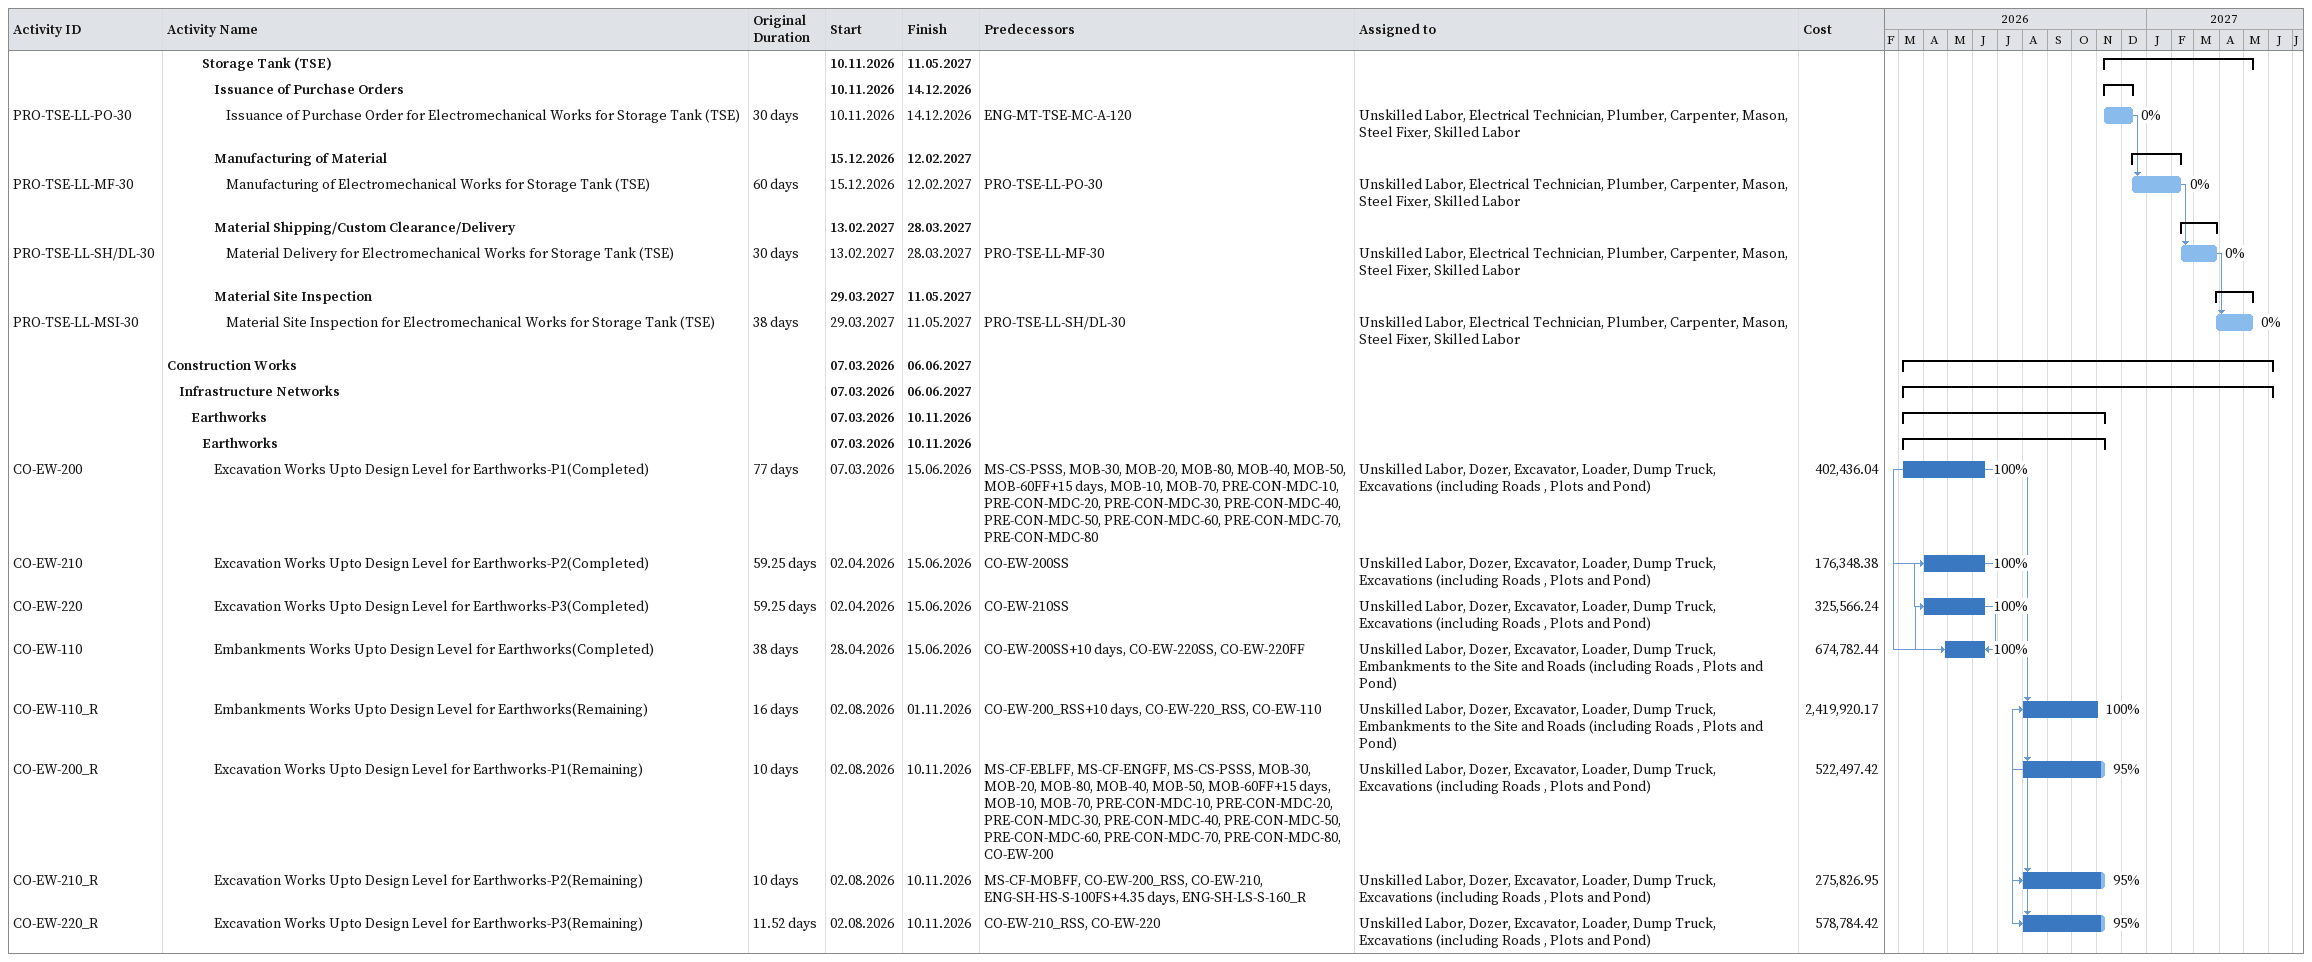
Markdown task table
| ID | Level | Task | Original duration | Start | Finish | Predecessors | Resources | % complete | Cost |
|---|---|---|---|---|---|---|---|---|---|
|  | 4 | **Storage Tank (TSE)** |  | 2026-11-10 | 2027-05-11 |  |  |  |  |
|  | 5 | **Issuance of Purchase Orders** |  | 2026-11-10 | 2026-12-14 |  |  |  |  |
| PRO-TSE-LL-PO-30 | 6 | Issuance of Purchase Order for Electromechanical Works for Storage Tank (TSE) | 30d | 2026-11-10 | 2026-12-14 | ENG-MT-TSE-MC-A-120 | Unskilled Labor, Electrical Technician, Plumber, Carpenter, Mason, Steel Fixer, Skilled Labor | 0 |  |
|  | 5 | **Manufacturing of Material** |  | 2026-12-15 | 2027-02-12 |  |  |  |  |
| PRO-TSE-LL-MF-30 | 6 | Manufacturing of Electromechanical Works for Storage Tank (TSE) | 60d | 2026-12-15 | 2027-02-12 | PRO-TSE-LL-PO-30 | Unskilled Labor, Electrical Technician, Plumber, Carpenter, Mason, Steel Fixer, Skilled Labor | 0 |  |
|  | 5 | **Material Shipping/Custom Clearance/Delivery** |  | 2027-02-13 | 2027-03-28 |  |  |  |  |
| PRO-TSE-LL-SH/DL-30 | 6 | Material Delivery for Electromechanical Works for Storage Tank (TSE) | 30d | 2027-02-13 | 2027-03-28 | PRO-TSE-LL-MF-30 | Unskilled Labor, Electrical Technician, Plumber, Carpenter, Mason, Steel Fixer, Skilled Labor | 0 |  |
|  | 5 | **Material Site Inspection** |  | 2027-03-29 | 2027-05-11 |  |  |  |  |
| PRO-TSE-LL-MSI-30 | 6 | Material Site Inspection for Electromechanical Works for Storage Tank (TSE) | 38d | 2027-03-29 | 2027-05-11 | PRO-TSE-LL-SH/DL-30 | Unskilled Labor, Electrical Technician, Plumber, Carpenter, Mason, Steel Fixer, Skilled Labor | 0 |  |
|  | 1 | **Construction Works** |  | 2026-03-07 | 2027-06-06 |  |  |  |  |
|  | 2 | **Infrastructure Networks** |  | 2026-03-07 | 2027-06-06 |  |  |  |  |
|  | 3 | **Earthworks** |  | 2026-03-07 | 2026-11-10 |  |  |  |  |
|  | 4 | **Earthworks** |  | 2026-03-07 | 2026-11-10 |  |  |  |  |
| CO-EW-200 | 5 | Excavation Works Upto Design Level for Earthworks-P1(Completed) | 77d | 2026-03-07 | 2026-06-15 | MS-CS-PSSS, MOB-30, MOB-20, MOB-80, MOB-40, MOB-50, MOB-60FF+15d, MOB-10, MOB-70, PRE-CON-MDC-10, PRE-CON-MDC-20, PRE-CON-MDC-30, PRE-CON-MDC-40, PRE-CON-MDC-50, PRE-CON-MDC-60, PRE-CON-MDC-70, PRE-CON-MDC-80 | Unskilled Labor, Dozer, Excavator, Loader, Dump Truck, Excavations (including Roads , Plots and Pond) | 100 | 402436.04 |
| CO-EW-210 | 5 | Excavation Works Upto Design Level for Earthworks-P2(Completed) | 59.25d | 2026-04-02 | 2026-06-15 | CO-EW-200SS | Unskilled Labor, Dozer, Excavator, Loader, Dump Truck, Excavations (including Roads , Plots and Pond) | 100 | 176348.38 |
| CO-EW-220 | 5 | Excavation Works Upto Design Level for Earthworks-P3(Completed) | 59.25d | 2026-04-02 | 2026-06-15 | CO-EW-210SS | Unskilled Labor, Dozer, Excavator, Loader, Dump Truck, Excavations (including Roads , Plots and Pond) | 100 | 325566.24 |
| CO-EW-110 | 5 | Embankments Works Upto Design Level for Earthworks(Completed) | 38d | 2026-04-28 | 2026-06-15 | CO-EW-200SS+10d, CO-EW-220SS, CO-EW-220FF | Unskilled Labor, Dozer, Excavator, Loader, Dump Truck, Embankments to the Site and Roads (including Roads , Plots and Pond) | 100 | 674782.44 |
| CO-EW-110_R | 5 | Embankments Works Upto Design Level for Earthworks(Remaining) | 16d | 2026-08-02 | 2026-11-01 | CO-EW-200_RSS+10d, CO-EW-220_RSS, CO-EW-110 | Unskilled Labor, Dozer, Excavator, Loader, Dump Truck, Embankments to the Site and Roads (including Roads , Plots and Pond) | 100 | 2419920.17 |
| CO-EW-200_R | 5 | Excavation Works Upto Design Level for Earthworks-P1(Remaining) | 10d | 2026-08-02 | 2026-11-10 | MS-CF-EBLFF, MS-CF-ENGFF, MS-CS-PSSS, MOB-30, MOB-20, MOB-80, MOB-40, MOB-50, MOB-60FF+15d, MOB-10, MOB-70, PRE-CON-MDC-10, PRE-CON-MDC-20, PRE-CON-MDC-30, PRE-CON-MDC-40, PRE-CON-MDC-50, PRE-CON-MDC-60, PRE-CON-MDC-70, PRE-CON-MDC-80, CO-EW-200 | Unskilled Labor, Dozer, Excavator, Loader, Dump Truck, Excavations (including Roads , Plots and Pond) | 95 | 522497.42 |
| CO-EW-210_R | 5 | Excavation Works Upto Design Level for Earthworks-P2(Remaining) | 10d | 2026-08-02 | 2026-11-10 | MS-CF-MOBFF, CO-EW-200_RSS, CO-EW-210, ENG-SH-HS-S-100FS+4.35d, ENG-SH-LS-S-160_R | Unskilled Labor, Dozer, Excavator, Loader, Dump Truck, Excavations (including Roads , Plots and Pond) | 95 | 275826.95 |
| CO-EW-220_R | 5 | Excavation Works Upto Design Level for Earthworks-P3(Remaining) | 11.52d | 2026-08-02 | 2026-11-10 | CO-EW-210_RSS, CO-EW-220 | Unskilled Labor, Dozer, Excavator, Loader, Dump Truck, Excavations (including Roads , Plots and Pond) | 95 | 578784.42 |
